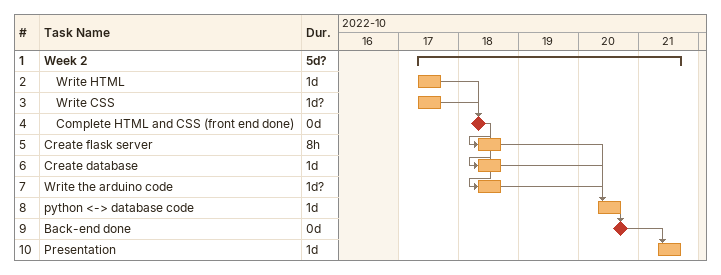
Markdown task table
| ID | Level | Task | Duration | Start | Finish | Predecessors |
|---|---|---|---|---|---|---|
| 1 | 1 | **Week 2** | 5d? | 2022-10-17 | 2022-10-21 |  |
| 2 | 2 | Write HTML | 1d | 2022-10-17 | 2022-10-17 |  |
| 3 | 2 | Write CSS | 1d? | 2022-10-17 | 2022-10-17 |  |
| 4 | 2 | Complete HTML and CSS (front end done) | 0d | 2022-10-18 | 2022-10-18 | 2, 3 |
| 5 | 1 | Create flask server | 8h | 2022-10-18 | 2022-10-18 | 4 |
| 6 | 1 | Create database | 1d | 2022-10-18 | 2022-10-18 | 4 |
| 7 | 1 | Write the arduino code | 1d? | 2022-10-18 | 2022-10-18 | 4 |
| 8 | 1 | python <-> database code | 1d | 2022-10-20 | 2022-10-20 | 6, 7, 5 |
| 9 | 1 | Back-end done | 0d | 2022-10-20 | 2022-10-20 | 8 |
| 10 | 1 | Presentation | 1d | 2022-10-21 | 2022-10-21 | 9 |
